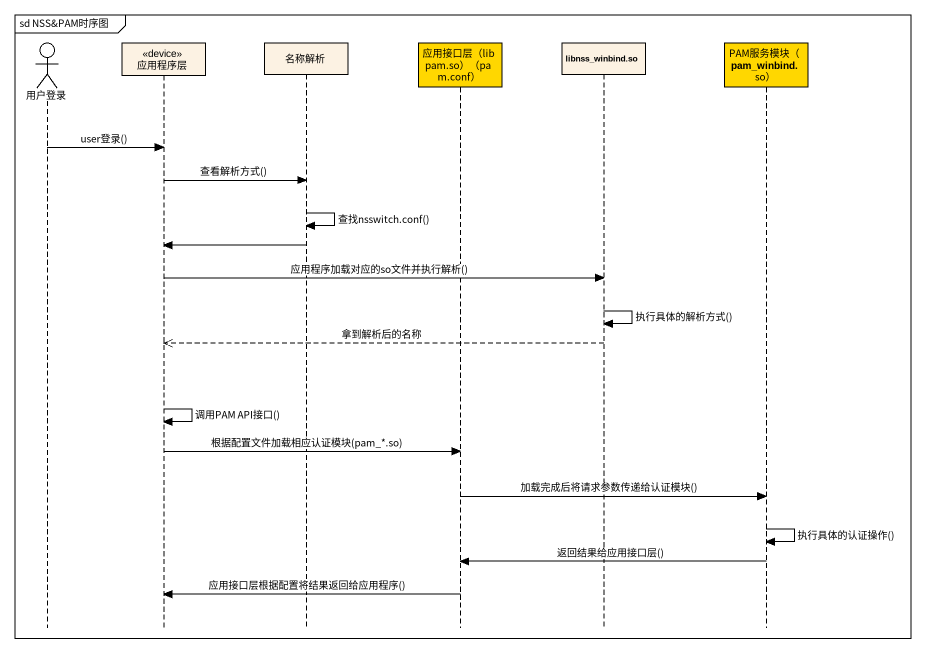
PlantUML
@startuml
mainframe sd NSS&PAM时序图
hide footbox
actor 用户登录
participant 应用程序层 <<device>>
participant 名称解析
participant "应用接口层（libpam.so）（pam.conf）" as 应用接口层_libpam_so_pam_conf #FFD700
participant "libnss_winbind.so" as libnss_winbind_so
participant "PAM服务模块（pam_winbind.so）" as PAM服务模块_pam_winbind_so #FFD700

用户登录 -> 应用程序层 : user登录()
应用程序层 -> 名称解析 : 查看解析方式()
名称解析 -> 名称解析 : 查找nsswitch.conf()
名称解析 -> 应用程序层
应用程序层 -> libnss_winbind_so : 应用程序加载对应的so文件并执行解析()
libnss_winbind_so -> libnss_winbind_so : 执行具体的解析方式()
libnss_winbind_so -->> 应用程序层 : 拿到解析后的名称
应用程序层 -> 应用程序层 : 调用PAM API接口()
应用程序层 -> 应用接口层_libpam_so_pam_conf : 根据配置文件加载相应认证模块(pam_*.so)
应用接口层_libpam_so_pam_conf -> PAM服务模块_pam_winbind_so : 加载完成后将请求参数传递给认证模块()
PAM服务模块_pam_winbind_so -> PAM服务模块_pam_winbind_so : 执行具体的认证操作()
PAM服务模块_pam_winbind_so -> 应用接口层_libpam_so_pam_conf : 返回结果给应用接口层()
应用接口层_libpam_so_pam_conf -> 应用程序层 : 应用接口层根据配置将结果返回给应用程序()
@enduml
